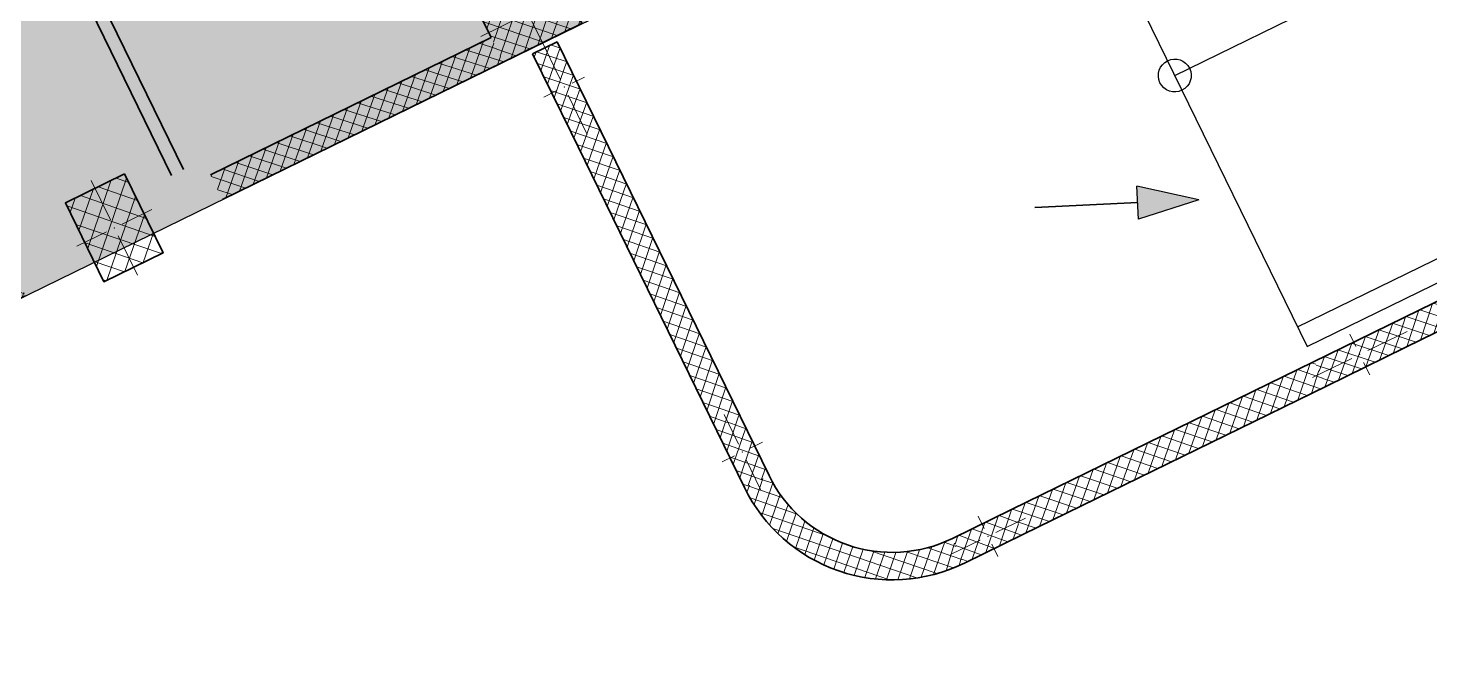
# Model space of a CAD drawing. Header units: metres. Extents: x 7511783 to 7512372, y 4692307 to 4692611.
# Drawn here: x 7511878.24 to 7511891.03, y 4692354.95 to 4692360.8 of the extents above; entities that cross this region are included whole.
import ezdxf
from ezdxf.enums import TextEntityAlignment as Align

# ---------------------------------------------------------------- set-up
doc = ezdxf.new("R2010")
doc.units = ezdxf.units.M
for name, color, linetype, lineweight, true_color in [('A - Fill Zone_Pen_No__102', 7, 'Continuous', 0, 0xcccccc), ('A - Muret_Pen_No__102', 7, 'Continuous', 0, 0xcccccc), ('A -Polyline_Pen_No__48', 7, 'Continuous', 0, 0xa80f02), ('A -Polyline_Pen_No__8', 7, 'Continuous', 0, 0xa80f02)]:
    doc.layers.add(name, color=color, linetype=linetype, lineweight=lineweight, true_color=true_color)
for name, color, linetype, lineweight in [('A - Muret', 7, 'Continuous', 0), ('A - Muret_Pen_No__101', 252, 'Continuous', 0), ('A - Muret_Pen_No__7', 7, 'Continuous', 0), ('A - Pllaka Themel_Pen_No__42', 8, 'Continuous', 0), ('A - Rampa_Pen_No__42', 8, 'Continuous', 0), ('A - Shtyllat', 7, 'Continuous', 0), ('A - Shtyllat_Pen_No__1', 7, 'Continuous', 0), ('A - Shtyllat_Pen_No__7', 7, 'Continuous', 0), ('A -Polyline', 7, 'Continuous', 0), ('A1 - Bodrumi -1', 7, 'Continuous', 0), ('ARCHICAD Doors_Pen_No__42', 8, 'Continuous', 0), ('bodrum 1 garazhat projekt', 7, 'Continuous', 0), ('garazhat-netw-amiri - b1', 20, 'Continuous', 0), ('Structural - Bearing', 7, 'Continuous', 0), ('Structural - Bearing_Pen_No__20', 1, 'Continuous', 0), ('Structural - Bearing_Pen_No__21', 7, 'Continuous', 0)]:
    doc.layers.add(name, color=color, linetype=linetype, lineweight=lineweight)
doc.styles.add('GENERATED_STYLE_2', font='arialbd.ttf')
pattern_1 = [(44.99999999999999, (0, 0), (-68.94290863686237, 68.94290863686243), []), (135.0000000000002, (0, 0), (68.94290863686219, 68.94290863686261), [])]

# ---------------------------------------------------------------- blocks, each defined once
blk = doc.blocks.new('Slab_1', base_point=(-1850.000000000003, -20500.83600967443))
at = {"layer": 'A - Pllaka Themel_Pen_No__42', "color": 8, "linetype": 'Continuous', "lineweight": 25, "flags": 128}
blk.add_lwpolyline([(-1850.000000000003, -20500.83600967443), (27400.0000000007, -20500.83534970144), (27400.0000000007, 1500), (-1000, 1500), (-999.9999999999993, -8550.830745419273), (-1850.000000000002, -8550.830745419273)], close=True, dxfattribs=at)
blk = doc.blocks.new('Door 22')
at = {"layer": 'ARCHICAD Doors_Pen_No__42', "color": 8, "linetype": 'Continuous', "lineweight": 25}
for p, q in [((-260.3921784050518, 393.9747868736185), (-237.4491209510099, 426.7408686451782)), ((349.0569425459581, -32.76608177155968), (-260.3921784050518, 393.9747868736185)), ((-237.4491209510099, 426.7408686451782), (371.9999999999999, 0)), ((-387, 23.99999999999998), (-437, 23.99999999999998)), ((-437, 23.99999999999998), (-437, 4.99999999999999)), ((-437, 4.99999999999999), (-387, 4.99999999999999)), ((-400, 4.99999999999999), (-437.0000000000001, 4.99999999999999)), ((-400, 4.99999999999999), (-437.0000000000001, 4.99999999999999)), ((-375, 4.99999999999999), (-400, 4.99999999999999)), ((-400, 4.99999999999999), (-400, 0)), ((-400, 0), (-400, 4.99999999999999)), ((-400, 0), (-400, 4.99999999999999)), ((-400, 0), (-375, 0)), ((-372.0000000000001, 0), (-400, 0)), ((-400, 0), (-400, -115)), ((-400, -115), (-400, 0)), ((-400, -115), (-400, 0)), ((-387, 4.99999999999999), (-387, 23.99999999999998)), ((-375, 0), (-375, 4.99999999999999)), ((-372.0000000000001, -40), (-372.0000000000001, 0)), ((371.9999999999999, 0), (349.0569425459581, -32.76608177155968)), ((400, 0), (372.0000000000001, 0)), ((372.0000000000001, 0), (372.0000000000001, -40)), ((400, 4.99999999999999), (375, 4.99999999999999)), ((375, 4.99999999999999), (375, 0)), ((375, 0), (400, 0)), ((437, 23.99999999999998), (387, 23.99999999999998)), ((387, 23.99999999999998), (387, 4.99999999999999)), ((387, 4.99999999999999), (437, 4.99999999999999)), ((400, 0), (400, 4.99999999999999)), ((400, 0), (400, 4.99999999999999)), ((400, 0), (400, 4.99999999999999)), ((400, 4.99999999999999), (437.0000000000001, 4.99999999999999)), ((400, 4.99999999999999), (437.0000000000001, 4.99999999999999)), ((400, -115), (400, 0)), ((400, -115), (400, 0)), ((400, -115), (400, 0)), ((437, 4.99999999999999), (437, 23.99999999999998)), ((-387, -115), (-437, -115)), ((-437, -115), (-437, -134)), ((-400, -115), (-437.0000000000001, -115)), ((-400, -115), (-437.0000000000001, -115)), ((-400, -115), (-360.0000000000001, -115)), ((-387, -134), (-387, -115)), ((-360.0000000000001, -40), (-372.0000000000001, -40)), ((-360.0000000000001, -115), (-360.0000000000001, -40)), ((372.0000000000001, -40), (360.0000000000001, -40)), ((360.0000000000001, -40), (360.0000000000001, -115)), ((360.0000000000001, -115), (400, -115)), ((437, -115), (387, -115)), ((387, -115), (387, -134)), ((400, -115), (437.0000000000001, -115)), ((400, -115), (437.0000000000001, -115)), ((437, -134), (437, -115)), ((-437, -134), (-387, -134)), ((387, -134), (437, -134))]:
    blk.add_line(p, q, dxfattribs=at)
blk.add_arc((371.9999999999999, 0), 744, 145, 180, dxfattribs=at)
blk = doc.blocks.new('Wall_40', base_point=(999.9999999999982, -16800.83534970144))
at = {"layer": 'A - Muret_Pen_No__102', "linetype": 'Continuous', "lineweight": 0, "true_color": 0xcccccc}
for points in [[(999.9999999999982, -16920.83534970144), (3261.950988543974, -16920.83534970144), (3261.950988543974, -16800.83539440496), (999.9999999999982, -16800.83539440496)], [(4061.950943840447, -16800.8353708329), (4061.950943840447, -16920.83534970144), (5939.208283069183, -16920.83534970144), (5939.208283069183, -16800.8353708329)], [(6739.208223226109, -16800.8353544256), (6739.208223226109, -16920.83534970144), (7182.019168114631, -16920.83534970144), (7182.019168114631, -16800.8353544256)], [(9499.999999999996, -16800.8353544256), (7982.019191472307, -16800.8353544256), (7982.019191472307, -16920.83534970144), (9499.999999999996, -16920.83534970144)]]:
    blk.add_hatch(color=254, dxfattribs=at).paths.add_polyline_path(points)
at = {"layer": 'A - Muret_Pen_No__7', "color": 7, "linetype": 'Continuous', "lineweight": 35}
for p, q in [((3261.950970048401, -16800.83534970144), (3224.9509700484, -16800.83534970144)), ((3261.950970048401, -16800.83534970144), (3261.950970048401, -16915.83534970144)), ((4061.950970048401, -16800.83534970144), (4098.950970048401, -16800.83534970144)), ((4061.950970048401, -16800.83534970144), (4061.950970048401, -16915.83534970144)), ((5939.208258649212, -16800.83534970144), (5902.208258649212, -16800.83534970144)), ((5939.208258649212, -16800.83534970144), (5939.208258649212, -16915.83534970144)), ((6739.208258649212, -16800.83534970144), (6776.208258649212, -16800.83534970144)), ((6739.208258649212, -16800.83534970144), (6739.208258649212, -16915.83534970144)), ((7182.019184527484, -16800.83534970144), (7145.019184527484, -16800.83534970144)), ((7182.019184527484, -16800.83534970144), (7182.019184527484, -16915.83534970144)), ((7982.019184527485, -16800.83534970144), (8019.019184527485, -16800.83534970144)), ((7982.019184527485, -16800.83534970144), (7982.019184527485, -16915.83534970144)), ((3261.950970048401, -16920.83534970144), (3224.9509700484, -16920.83534970144)), ((3261.950970048401, -16915.83534970144), (3261.950970048401, -16920.83534970144)), ((4061.950970048401, -16915.83534970144), (4061.950970048401, -16920.83534970144)), ((4061.950970048401, -16920.83534970144), (4098.950970048401, -16920.83534970144)), ((5939.208258649212, -16920.83534970144), (5902.208258649212, -16920.83534970144)), ((5939.208258649212, -16915.83534970144), (5939.208258649212, -16920.83534970144)), ((6739.208258649212, -16915.83534970144), (6739.208258649212, -16920.83534970144)), ((6739.208258649212, -16920.83534970144), (6776.208258649212, -16920.83534970144)), ((7182.019184527484, -16920.83534970144), (7145.019184527484, -16920.83534970144)), ((7182.019184527484, -16915.83534970144), (7182.019184527484, -16920.83534970144)), ((7982.019184527485, -16915.83534970144), (7982.019184527485, -16920.83534970144)), ((7982.019184527485, -16920.83534970144), (8019.019184527485, -16920.83534970144))]:
    blk.add_line(p, q, dxfattribs=at)
at = {"layer": 'A - Muret_Pen_No__7', "color": 7, "linetype": 'Continuous', "lineweight": 35, "flags": 128}
for points in [[(3261.950988543974, -16800.83534970144), (999.9999999999982, -16800.83534970144)], [(5939.208308001332, -16800.83534970144), (4061.950943840447, -16800.83534970144)], [(7182.0191912238, -16800.83534970144), (6739.208263297805, -16800.83534970144)], [(9499.999999999996, -16800.83534970144), (7982.019146520274, -16800.83534970144)], [(999.9999999999982, -16920.83534970144), (3261.950988543973, -16920.83534970144)], [(4061.950943840447, -16920.83534970144), (4299.999999999995, -16920.83534970144)], [(4419.999999999995, -16920.83534970144), (5939.208308001332, -16920.83534970144)], [(6739.208263297805, -16920.83534970144), (6969.999999999997, -16920.83534970144)], [(7089.999999999997, -16920.83534970144), (7182.019191223801, -16920.83534970144)], [(7982.019146520274, -16920.83534970144), (9499.999999999996, -16920.83534970144)]]:
    blk.add_lwpolyline(points, dxfattribs=at)
at = {"layer": 'ARCHICAD Doors_Pen_No__42', "color": 8, "linetype": 'Continuous', "lineweight": 25, "xscale": -1, "zscale": 1000, "rotation": 180}
for p in [(3661.950970048401, -16915.83534970144), (6339.208258649212, -16915.83534970144)]:
    blk.add_blockref('Door 22', p, dxfattribs=at)
at = {"layer": 'ARCHICAD Doors_Pen_No__42', "color": 8, "linetype": 'Continuous', "lineweight": 25, "zscale": 1000, "rotation": 180}
blk.add_blockref('Door 22', (7582.019184527485, -16915.83534970144), dxfattribs=at)
blk = doc.blocks.new('Wall_43', base_point=(999.9999999999973, -19000.83664299364))
at = {"layer": 'A - Muret_Pen_No__102', "linetype": 'Continuous', "lineweight": 0, "true_color": 0xcccccc}
for points in [[(879.9999964032554, -11900.83965125988), (879.9999964032554, -12045.66582456024), (999.9999923857845, -12045.66582456024), (999.9999923857845, -11900.83965125988)], [(879.9999964032554, -18600.83751339242), (999.9999923857845, -18600.83751339242), (999.9999923857845, -12845.66586433567), (879.9999964032554, -12845.66586433567)]]:
    blk.add_hatch(color=254, dxfattribs=at).paths.add_polyline_path(points)
at = {"layer": 'A - Muret_Pen_No__7', "color": 7, "linetype": 'Continuous', "lineweight": 35}
for p, q in [((879.9999999999976, -12045.66582180403), (879.9999999999976, -12008.66582180403)), ((999.9999999999976, -12045.66582180403), (999.9999999999976, -12008.66582180403)), ((884.9999999999976, -12045.66582180403), (879.9999999999976, -12045.66582180403)), ((999.9999999999976, -12045.66582180403), (884.9999999999976, -12045.66582180403)), ((879.9999999999976, -12845.66582180403), (879.9999999999976, -12882.66582180403)), ((884.9999999999976, -12845.66582180403), (879.9999999999976, -12845.66582180403)), ((999.9999999999976, -12845.66582180403), (884.9999999999976, -12845.66582180403)), ((999.9999999999976, -12845.66582180403), (999.9999999999976, -12882.66582180403))]:
    blk.add_line(p, q, dxfattribs=at)
at = {"layer": 'A - Muret_Pen_No__7', "color": 7, "linetype": 'Continuous', "lineweight": 35, "flags": 128}
for points in [[(879.9999999999986, -11900.83965125988), (879.9999999999986, -12045.66584686973)], [(999.9999999999986, -12045.66584799161), (999.9999999999986, -11900.83965125988)], [(879.9999999999984, -12845.6658598376), (879.9999999999973, -18600.83751339242)], [(999.9999999999976, -16800.83534970144), (999.9999999999984, -12845.66586715659)], [(999.9999999999973, -18600.83751339242), (999.9999999999976, -16920.83534970144)]]:
    blk.add_lwpolyline(points, dxfattribs=at)
at = {"layer": 'ARCHICAD Doors_Pen_No__42', "color": 8, "linetype": 'Continuous', "lineweight": 25, "zscale": 1000, "rotation": 89.99999999999999}
blk.add_blockref('Door 22', (884.9999999999985, -12445.66582180403), dxfattribs=at)
blk = doc.blocks.new('Wall_58', base_point=(4324.943754994801, -19050.13676935824))
at = {"layer": 'A - Muret_Pen_No__101', "linetype": 'Continuous', "lineweight": 13}
h = blk.add_hatch(dxfattribs=at)
h.set_pattern_fill('CONCRETE_BLOCK', color=252, style=0, pattern_type=2)
h.set_pattern_definition(pattern_1)
h.paths.add_polyline_path([(4324.932768723052, -19850.13671995248), (4324.883329782709, -23450.38605278412), (4324.924441474479, -23450.38605278412), (4324.940964833851, -22850.38602427357), (4574.891592413645, -22850.39290900664), (4574.943785247217, -19050.14365409666), (4574.921688532501, -19850.14360468556)])
h = blk.add_hatch(dxfattribs=at)
h.set_pattern_fill('CONCRETE_BLOCK', color=252, style=0, pattern_type=2)
h.set_pattern_definition(pattern_1)
h.paths.add_polyline_path([(4574.943783042632, -19050.14017894298), (4324.943784342989, -19050.13676935824), (4574.943783042632, -19050.14365409666)])
at = {"layer": 'A - Muret_Pen_No__7', "color": 7, "linetype": 'Continuous', "lineweight": 35, "flags": 128}
for points in [[(4574.943754971229, -19050.14020241443), (4324.943754994801, -19050.13676935824)], [(4574.891569046112, -22850.39296290044), (4574.943754971229, -19050.14020241443)], [(4324.932769214783, -19850.13678361601), (4324.883329782709, -23450.38604232808)]]:
    blk.add_lwpolyline(points, dxfattribs=at)
blk = doc.blocks.new('Wall_59', base_point=(5824.862731304112, -24950.40664052381))
at = {"layer": 'A - Muret_Pen_No__101', "linetype": 'Continuous', "lineweight": 13}
h = blk.add_hatch(dxfattribs=at)
h.set_pattern_fill('CONCRETE_BLOCK', color=252, style=0, pattern_type=2)
h.set_pattern_definition(pattern_1)
h.paths.add_polyline_path([(6424.862816457296, -24950.41492313773), (9499.99819457595, -24950.45703086066), (9500.001641991863, -24700.63338816103), (10300.00183761077, -24700.64422289676), (10299.99814395087, -24950.46786559639), (13074.99829154035, -24950.50578717143), (13075.00173895627, -24700.63338816103), (13875.00193457518, -24700.64422289676), (13874.99824091527, -24950.51686815115), (16424.99835657232, -24950.55208104225), (16425.00180398823, -24700.63338816103), (17225.00150711915, -24700.64422289676), (17224.99805970324, -24950.56316202198), (22349.99821248404, -24950.63358780419), (22350.00165989995, -24700.63338816103), (6424.866263873208, -24700.41496973857)])
at = {"layer": 'A - Muret_Pen_No__7', "color": 7, "linetype": 'Continuous', "lineweight": 35, "flags": 128}
for points in [[(22350.00171495449, -24700.63356742325), (6424.866061430847, -24700.41487988083)], [(6424.862801589685, -24950.41487985964), (9499.998173563203, -24950.45710830979)], [(10299.99816184471, -24950.46809408945), (13074.9982892329, -24950.50620101496)]]:
    blk.add_lwpolyline(points, dxfattribs=at)
blk = doc.blocks.new('Wall_60', base_point=(4049.999999999995, -19000.83861859194))
at = {"layer": 'A - Muret_Pen_No__101', "linetype": 'Continuous', "lineweight": 13}
h = blk.add_hatch(dxfattribs=at)
h.set_pattern_fill('CONCRETE_BLOCK', color=252, style=0, pattern_type=2)
h.set_pattern_definition(pattern_1)
h.paths.add_polyline_path([(-1600.000014687322, -18750.8360836881), (-1850.000000000003, -19000.83598108385), (-800.0000265199667, -19000.83756358871), (-800.0000265199667, -18750.83643535585)])
h = blk.add_hatch(dxfattribs=at)
h.set_pattern_fill('CONCRETE_BLOCK', color=252, style=0, pattern_type=2)
h.set_pattern_definition(pattern_1)
h.paths.add_polyline_path([(4050.000110547347, -18750.83863327927), (1200.000031815357, -18750.83731452522), (1200.000031815357, -19000.83756358871), (4050.00002263041, -19000.83861859194)])
at = {"layer": 'A - Muret_Pen_No__7', "color": 7, "linetype": 'Continuous', "lineweight": 35, "flags": 128}
for points in [[(-799.9999821121131, -18750.83647397329), (-1600.000000000003, -18750.83612022176)], [(4050.000110547347, -18750.83861859197), (1200.000020511829, -18750.83735835211)], [(-1850.000000000003, -19000.83600967443), (-799.9999582756652, -19000.83647397333)], [(1199.999974668094, -19000.83735835212), (4049.999999999995, -19000.83861859194)]]:
    blk.add_lwpolyline(points, dxfattribs=at)
blk = doc.blocks.new('Wall_65', base_point=(4324.883329782709, -23450.38604232807))
at = {"layer": 'A - Muret_Pen_No__101', "linetype": 'Continuous', "lineweight": 13}
h = blk.add_hatch(dxfattribs=at)
h.set_pattern_fill('CONCRETE_BLOCK', color=252, style=0, pattern_type=2)
h.set_pattern_definition(pattern_1)
h.paths.add_polyline_path([(4324.883329782711, -23450.38604232808, 0.4142135623730954), (5824.862731304113, -24950.40664052381), (5824.866164360312, -24700.40664054738, -0.4142135623730957), (4574.883329759136, -23450.38947538426)])
at = {"layer": 'A - Muret_Pen_No__7', "color": 7, "linetype": 'Continuous', "lineweight": 35}
for centre, radius in [((5824.883329641278, -23450.40664066525), 1499.999999999997), ((5824.883329641281, -23450.40664066523), 1250.000000000002)]:
    blk.add_arc(centre, radius, 179.9992132014769, 269.999213201477, dxfattribs=at)
blk = doc.blocks.new('Column_13', base_point=(-68019.82202355302, 187356.8082144757))
at = {"layer": 'Structural - Bearing', "linetype": 'Continuous', "lineweight": 0, "true_color": 0x000000}
h = blk.add_hatch(dxfattribs=at)
h.set_pattern_fill('CONCRETE_BLOCK', color=18, style=0, pattern_type=2)
h.set_pattern_definition([(44.99999999999999, (0, 0), (-91.92387818248316, 91.92387818248324), []), (135.0000000000002, (0, 0), (91.92387818248291, 91.92387818248349), [])])
h.paths.add_polyline_path([(-67719.82202355302, 187756.8082144758), (-68319.82202355302, 187756.8082144758), (-68319.82202355302, 186956.8082144757), (-67719.82202355302, 186956.8082144757)])
at = {"layer": 'Structural - Bearing_Pen_No__20', "color": 1, "linetype": 'Continuous', "lineweight": 0}
for p, q in [((-68019.82202355302, 187436.8082144758), (-68019.82202355302, 187836.8082144757)), ((-68099.82202355302, 187356.8082144757), (-68399.82202355302, 187356.8082144757)), ((-67939.82202355302, 187356.8082144757), (-67639.82202355302, 187356.8082144757)), ((-68019.82202355302, 187276.8082144757), (-68019.82202355302, 186876.8082144758))]:
    blk.add_line(p, q, dxfattribs=at)
blk.add_point((-68019.82202355302, 187356.8082144757), dxfattribs=at)
at = {"layer": 'Structural - Bearing_Pen_No__21', "color": 7, "linetype": 'Continuous', "lineweight": 35, "flags": 128}
blk.add_lwpolyline([(-67719.82202355302, 187756.8082144758), (-68319.82202355302, 187756.8082144758), (-68319.82202355302, 186956.8082144757), (-67719.82202355302, 186956.8082144757)], close=True, dxfattribs=at)
blk = doc.blocks.new('Column_104', base_point=(4449.999999999995, -18700.83861859194))
at = {"layer": 'A - Shtyllat', "linetype": 'Continuous', "lineweight": 0, "true_color": 0x000000}
h = blk.add_hatch(dxfattribs=at)
h.set_pattern_fill('CONCRETE_BLOCK', color=18, style=0, pattern_type=2)
h.set_pattern_definition(pattern_1)
h.paths.add_polyline_path([(4850.00007003552, -18400.83868713735), (4050.000067055285, -18400.83868713735), (4050.000067055285, -18750.83866925594), (4050.000067055285, -19000.83861263148), (4850.00007003552, -19000.83861263148)])
at = {"layer": 'A - Shtyllat_Pen_No__1', "color": 7, "linetype": 'Continuous', "lineweight": 13}
for p, q in [((4449.999999999995, -18620.83861859195), (4449.999999999995, -18320.83861859194)), ((4369.999999999995, -18700.83861859194), (3969.999999999995, -18700.83861859194)), ((4449.999999999995, -18780.83861859194), (4449.999999999995, -19080.83861859194)), ((4529.999999999995, -18700.83861859194), (4929.999999999995, -18700.83861859194))]:
    blk.add_line(p, q, dxfattribs=at)
blk.add_point((4449.999999999995, -18700.83861859194), dxfattribs=at)
at = {"layer": 'A - Shtyllat_Pen_No__7', "color": 7, "linetype": 'Continuous', "lineweight": 35, "flags": 128}
for points in [[(4850.00007003552, -18400.83868713735), (4050.000067055285, -18400.83868713735), (4050.000067055285, -18750.83866925594)], [(4050.000067055285, -19000.83861263148), (4850.00007003552, -19000.83861263148), (4850.00007003552, -18400.83868713735)]]:
    blk.add_lwpolyline(points, dxfattribs=at)
blk = doc.blocks.new('Column_186', base_point=(9899.999999999996, -24825.63901377859))
at = {"layer": 'A - Shtyllat', "linetype": 'Continuous', "lineweight": 0, "true_color": 0x000000}
h = blk.add_hatch(dxfattribs=at)
h.set_pattern_fill('CONCRETE_BLOCK', color=18, style=0, pattern_type=2)
h.set_pattern_definition(pattern_1)
h.paths.add_polyline_path([(9499.998135438645, -24950.45710385357), (10299.99825311923, -24950.46785735527), (10300.00173219331, -24700.64440335722), (9500.001614512727, -24700.63333357605)])
h = blk.add_hatch(dxfattribs=at)
h.set_pattern_fill('CONCRETE_BLOCK', color=18, style=0, pattern_type=2)
h.set_pattern_definition(pattern_1)
h.paths.add_polyline_path([(9499.998135438645, -24950.45710385357), (9499.998135438645, -24950.63358779336), (10299.99825311923, -24950.64465757453), (10299.99825311923, -24950.46785735527)])
at = {"layer": 'A - Shtyllat_Pen_No__1', "color": 7, "linetype": 'Continuous', "lineweight": 13}
for p, q in [((9900.001107882534, -24745.63901378625), (9900.002838949, -24620.63901379824)), ((9820.000000007669, -24825.63790589605), (9420.000000046024, -24825.63236648336)), ((9899.998892117459, -24905.63901377091), (9899.997161050995, -25030.63901375893)), ((9979.999999992326, -24825.64012166112), (10379.99999995397, -24825.64566107381))]:
    blk.add_line(p, q, dxfattribs=at)
blk.add_point((9899.999999999996, -24825.63901377859), dxfattribs=at)
at = {"layer": 'A - Shtyllat_Pen_No__7', "color": 7, "linetype": 'Continuous', "lineweight": 35, "flags": 128}
blk.add_lwpolyline([(9499.998135438645, -24950.45710385357), (9499.998135438645, -24950.63358779336), (10299.99825311923, -24950.64465757453), (10299.99825311923, -24950.46785735527)], dxfattribs=at)
blk = doc.blocks.new('Column_193', base_point=(4449.932722644659, -23150.38949003674))
at = {"layer": 'A - Shtyllat', "linetype": 'Continuous', "lineweight": 0, "true_color": 0x000000}
h = blk.add_hatch(dxfattribs=at)
h.set_pattern_fill('CONCRETE_BLOCK', color=18, style=0, pattern_type=2)
h.set_pattern_definition(pattern_1)
h.paths.add_polyline_path([(4324.924441538804, -23450.38605277335), (4574.883328476185, -23450.38946236078), (4574.891590168798, -22850.39295376665), (4324.940964924029, -22850.38606902281)])
h = blk.add_hatch(dxfattribs=at)
h.set_pattern_fill('CONCRETE_BLOCK', color=18, style=0, pattern_type=2)
h.set_pattern_definition(pattern_1)
h.paths.add_polyline_path([(4574.883328476185, -23450.3929375172), (4574.92444023228, -23450.3929375172), (4574.941029186494, -22850.39295376665), (4574.891590168798, -22850.39295376665), (4574.883328476185, -23450.38946236078)])
h = blk.add_hatch(dxfattribs=at)
h.set_pattern_fill('CONCRETE_BLOCK', color=18, style=0, pattern_type=2)
h.set_pattern_definition(pattern_1)
h.paths.add_polyline_path([(4574.883287381545, -23450.38950404443), (4324.924481322379, -23450.3860706688), (4574.883287381545, -23450.39293742006)])
at = {"layer": 'A - Shtyllat_Pen_No__1', "color": 7, "linetype": 'Continuous', "lineweight": 13}
for p, q in [((4449.934929105179, -23070.38949006717), (4449.943203332127, -22770.38949018127)), ((4369.932722675087, -23150.38728357622), (4244.93272272263, -23150.38383598166)), ((4449.93051618414, -23230.38949000631), (4449.922241957192, -23530.38948989221)), ((4529.932722614231, -23150.39169649726), (4654.932722566688, -23150.39514409182))]:
    blk.add_line(p, q, dxfattribs=at)
blk.add_point((4449.932722644659, -23150.38949003674), dxfattribs=at)
at = {"layer": 'A - Shtyllat_Pen_No__7', "color": 7, "linetype": 'Continuous', "lineweight": 35, "flags": 128}
blk.add_lwpolyline([(4574.883328476185, -23450.3929375172), (4574.92444023228, -23450.3929375172), (4574.941029186494, -22850.39295376665), (4574.891590168798, -22850.39295376665)], dxfattribs=at)
blk = doc.blocks.new('Column_194', base_point=(4449.932722644659, -19450.14021680066))
at = {"layer": 'A - Shtyllat', "linetype": 'Continuous', "lineweight": 0, "true_color": 0x000000}
h = blk.add_hatch(dxfattribs=at)
h.set_pattern_fill('CONCRETE_BLOCK', color=18, style=0, pattern_type=2)
h.set_pattern_definition(pattern_1)
h.paths.add_polyline_path([(4324.921687611086, -19850.13675208331), (4324.932768761507, -19850.13675208331), (4324.943784342989, -19050.13676935824)])
h = blk.add_hatch(dxfattribs=at)
h.set_pattern_fill('CONCRETE_BLOCK', color=18, style=0, pattern_type=2)
h.set_pattern_definition(pattern_1)
h.paths.add_polyline_path([(4324.932768761507, -19850.13675208331), (4574.921686310729, -19850.14363682174), (4574.943783042632, -19050.14365409666), (4324.943784342989, -19050.13676935824)])
at = {"layer": 'A - Shtyllat_Pen_No__1', "color": 7, "linetype": 'Continuous', "lineweight": 13}
for p, q in [((4449.934929105179, -19370.14021683109), (4449.945961407776, -18970.14021698323)), ((4369.932722675087, -19450.13801034014), (4244.93272272263, -19450.13456274558)), ((4449.93051618414, -19530.14021677024), (4449.919483881542, -19930.1402166181)), ((4529.932722614231, -19450.14242326118), (4654.932722566688, -19450.14587085574))]:
    blk.add_line(p, q, dxfattribs=at)
blk.add_point((4449.932722644659, -19450.14021680066), dxfattribs=at)
at = {"layer": 'A - Shtyllat_Pen_No__7', "color": 7, "linetype": 'Continuous', "lineweight": 35, "flags": 128}
for points in [[(4324.943784342989, -19050.13676935824), (4324.921687611086, -19850.13675208331)], [(4324.921687611086, -19850.13675208331), (4324.932768761507, -19850.13675208331)]]:
    blk.add_lwpolyline(points, dxfattribs=at)
blk = doc.blocks.new('Column_195', base_point=(6124.864462341808, -24825.41079509531))
at = {"layer": 'A - Shtyllat', "linetype": 'Continuous', "lineweight": 0, "true_color": 0x000000}
h = blk.add_hatch(dxfattribs=at)
h.set_pattern_fill('CONCRETE_BLOCK', color=18, style=0, pattern_type=2)
h.set_pattern_definition(pattern_1)
h.paths.add_polyline_path([(5824.86273130411, -24950.40649913965), (6424.862582354953, -24950.41503868512), (6424.866061429035, -24700.41510074727), (5824.866210378193, -24700.4065612018)])
at = {"layer": 'A - Shtyllat_Pen_No__1', "color": 7, "linetype": 'Continuous', "lineweight": 13}
for p, q in [((6124.865570224346, -24745.41079510298), (6124.867301290811, -24620.41079511497)), ((6044.864462349479, -24825.40968721277), (5744.864462378247, -24825.40553265325)), ((6124.86335445927, -24905.41079508764), (6124.861623392805, -25030.41079507565)), ((6204.864462334137, -24825.41190297784), (6504.86446230537, -24825.41605753736))]:
    blk.add_line(p, q, dxfattribs=at)
blk.add_point((6124.864462341808, -24825.41079509531), dxfattribs=at)
at = {"layer": 'A - Shtyllat_Pen_No__7', "color": 7, "linetype": 'Continuous', "lineweight": 35, "flags": 128}
for points in [[(6424.866061429035, -24700.41510074727), (5824.866210378193, -24700.4065612018)], [(5824.86273130411, -24950.40649913965), (6424.862582354953, -24950.41503868512)]]:
    blk.add_lwpolyline(points, dxfattribs=at)
blk = doc.blocks.new('Straight Ramp 22_2')
at = {"layer": 'A - Rampa_Pen_No__42', "color": 8, "linetype": 'Continuous', "lineweight": 25}
for p, q in [((0, -2750), (0, 2750)), ((0, 2750), (10312.71324024272, 2750)), ((0, 2550), (10197.24318640479, 2550)), ((0, 2550), (10197.24318640479, 2550)), ((0, 0), (8724.999999971245, 0))]:
    blk.add_line(p, q, dxfattribs=at)
for start, end in [(0, 180), (180, 0)]:
    blk.add_arc((0, 0), 150, start, end, dxfattribs=at)
at = {"layer": 'A - Rampa_Pen_No__42', "color": 8, "linetype": 'Continuous', "lineweight": 25, "style": 'GENERATED_STYLE_2'}
for tag, p in [('ascentPercentage_0', (2250, 188.4773571428571)), ('percentage_0', (6637.499999985624, 188.4773571428571)), ('percentage_1', (10912.49999995687, 188.4773571428571)), ('ascentPercentage_1', (15299.99999994249, 188.4773571428571))]:
    blk.add_attdef(tag, text='', height=300, dxfattribs=at).set_placement(p, align=Align.MIDDLE_CENTER)
blk = doc.blocks.new('Polyline_49', base_point=(7823.684973554394, -22321.62096852236))
at = {"layer": 'A -Polyline_Pen_No__48', "linetype": 'Continuous', "lineweight": 25, "true_color": 0xa80f02}
blk.add_hatch(color=14, dxfattribs=at).paths.add_polyline_path([(9201.695185908922, -22914.14763850998), (8746.667551605913, -22555.2127014018), (8628.162217608387, -22830.8147438727)])
at = {"layer": 'A -Polyline_Pen_No__48', "color": 14, "linetype": 'Continuous', "lineweight": 25, "true_color": 0xa80f02}
for p, q in [((8628.162217608387, -22830.8147438727), (8746.667551605913, -22555.2127014018)), ((9201.695185908922, -22914.14763850998), (8746.667551605913, -22555.2127014018)), ((9201.695185908922, -22914.14763850998), (8628.162217608387, -22830.8147438727))]:
    blk.add_line(p, q, dxfattribs=at)
at = {"layer": 'A -Polyline_Pen_No__8', "color": 14, "linetype": 'Continuous', "lineweight": 35, "true_color": 0xa80f02, "flags": 128}
blk.add_lwpolyline([(7823.684973554394, -22321.62096852236), (8687.414884607151, -22693.01372263725)], dxfattribs=at)
blk = doc.blocks.new('A$C75F44AD6')
at = {"layer": 'A - Fill Zone_Pen_No__102', "linetype": 'Continuous', "lineweight": 0, "true_color": 0xf2f2f2}
for points in [[(4766.497016399165, 54826.0126436579), (8126.497016399162, 54826.0126436579), (8126.497016399162, 62426.0089632505), (4766.497016399167, 62426.0089632505)], [(8126.497016399161, 54826.0126436579), (10796.49701639916, 54826.0126436579), (10796.49701639916, 62426.0089632505), (8126.497016399162, 62426.0089632505)], [(2166.497016399164, 62266.0089632505), (2166.497016399164, 54826.0126436579), (4766.497016399165, 54826.0126436579), (4766.497016399166, 62266.0089632505)]]:
    blk.add_hatch(color=7, dxfattribs=at).paths.add_polyline_path(points)
at = {"layer": 'A - Muret', "color": 7, "lineweight": 35}
for name, p in [('Wall_43', (4766.497016399165, 54826.01197151674)), ('Wall_40', (4766.497016399166, 57026.01326480895)), ('Wall_60', (7816.497016399162, 54826.00999591844)), ('Wall_58', (8091.440771393968, 54776.71184515214)), ('Wall_65', (8091.380346181876, 50376.46257218231)), ('Wall_59', (9591.359747703278, 48876.44197398657))]:
    blk.add_blockref(name, p, dxfattribs=at)
at = {"layer": 'A - Rampa_Pen_No__42', "color": 8, "linetype": 'Continuous', "lineweight": 25, "xscale": -1, "zscale": 1000, "rotation": 180}
blk.add_blockref('Straight Ramp 22_2', (13266.49701639914, 52026.38534566227), dxfattribs=at)
at = {"layer": 'A - Shtyllat', "color": 7, "lineweight": 35}
for name, p in [('Column_13', (3966.497016399165, 55026.01105663219)), ('Column_104', (8216.497016399162, 55126.00999591844)), ('Column_194', (8216.429739043826, 54376.70839770972)), ('Column_193', (8216.429739043826, 50676.45912447364)), ('Column_195', (9891.361478740975, 49001.43781941508)), ('Column_186', (13666.49701639916, 49001.2096007318))]:
    blk.add_blockref(name, p, dxfattribs=at)
at = {"layer": 'A -Polyline', "color": 14, "linetype": 'Continuous', "lineweight": 35, "true_color": 0xa80f02}
blk.add_blockref('Polyline_49', (11590.18198995356, 51505.22764598802), dxfattribs=at)
at = {"layer": 'A1 - Bodrumi -1', "color": 8, "linetype": 'Continuous', "lineweight": 25}
blk.add_blockref('Slab_1', (1916.497016399164, 54826.01260483595), dxfattribs=at)

msp = doc.modelspace()

# ---------------------------------------------------------------- linework, layer by layer
at = {"layer": 'garazhat-netw-amiri - b1'}
msp.add_circle((7511922.380949955, 4692382.212120954), 75.36126493235138, dxfattribs=at)

# ---------------------------------------------------------------- block references
at = {"layer": 'bodrum 1 garazhat projekt', "xscale": 0.001, "yscale": 0.001, "zscale": 0.001, "rotation": 26.04535599708318}
msp.add_blockref('A$C75F44AD6', (7511899.624007692, 4692307.794563157), dxfattribs=at)

doc.saveas('drawing.dxf')
